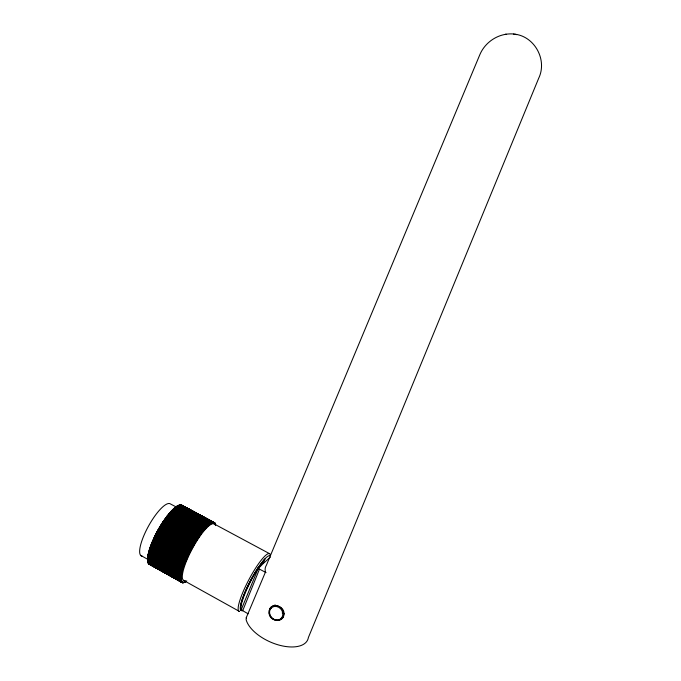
<?xml version="1.0" encoding="UTF-8"?>
<svg xmlns="http://www.w3.org/2000/svg" width="681" height="681" viewBox="0 0 681 681"><rect width="100%" height="100%" fill="white"/><g stroke="black" fill="none" stroke-linecap="round" stroke-linejoin="round"><path stroke-width="1.02" d="M178.15 510.461L174.43 508.052L207.901 526.107L203.253 523.663M201.789 523.655L207.373 526.592L173.681 508.716L173.306 509.473L178.89 512.41M181.146 571.87L148.211 554.13L181.708 572.551L148.356 553.449L181.972 571.512L148.56 552.58L182.21 570.627L148.79 551.704L182.423 569.895L183.01 568.907L149.088 550.64L182.712 568.967L149.318 549.865L183.078 567.809L149.607 548.912L183.41 566.83L149.931 547.941L183.691 566.03L188.799 554.504L154.783 536.185A33.701 8.93 -61.2 0 1 155.2 535.343L155.319 535.087A33.701 8.93 -61.2 0 1 155.745 534.253L155.872 533.989A33.701 8.93 -61.2 0 1 156.298 533.163L156.443 532.891A33.701 8.93 -61.2 0 1 156.868 532.074L157.022 531.793A33.701 8.93 -61.2 0 1 157.456 530.993L157.609 530.703A33.701 8.93 -61.2 0 1 158.043 529.92L158.213 529.614A33.701 8.93 -61.2 0 1 158.647 528.848L158.826 528.533A33.701 8.93 -61.2 0 1 159.26 527.784L159.448 527.46A33.701 8.93 -61.2 0 1 159.873 526.736L160.078 526.396A33.701 8.93 -61.2 0 1 160.503 525.689L194.621 543.685L202.002 532.287L168.292 514.521L167.773 515.44L201.542 533.291M188.799 554.504L194.621 543.685M147.556 559.203L147.556 559.348A33.701 8.93 -61.2 0 0 147.556 559.808L180.814 578.314L181.282 577.318L180.84 577.709L147.556 559.203A33.701 8.93 -61.2 0 1 147.573 558.718L180.891 577.071L181.325 576.705L180.84 577.709M174.974 508.077L174.991 507.592L208.454 525.17L208.412 525.655L208.973 524.736L175.545 507.158L174.974 508.077L176.83 509.056M175.545 507.158L175.502 507.685L176.081 506.766L209.476 524.336L209.399 524.855L209.952 523.978L176.532 506.46L176.021 507.328L180.661 509.763M180.891 577.071L181.384 576.058L179.52 575.045M176.021 507.328L176.081 506.766M208.973 524.736L208.914 525.238L209.476 524.336M176.6 506.409L176.524 507.005L177.111 506.094L210.429 523.655L210.318 524.217L210.88 523.374L177.596 505.813L177.009 506.724L177.111 506.094M154.8 536.296L154.664 536.432A33.701 8.93 -61.2 0 0 154.264 537.283L154.153 537.513A33.701 8.93 -61.2 0 0 147.624 557.909L180.967 576.398L181.478 575.377L175.86 572.338M153.412 560.174L147.692 557.211L181.069 575.692L181.589 574.67L176.124 571.708M209.952 523.978L209.867 524.515L210.429 523.655M177.596 505.813L177.477 506.477L178.073 505.566L211.314 523.127L211.178 523.715L211.731 522.923L178.482 505.379L177.937 506.272L178.073 505.566M150.62 557.901L147.786 556.488L181.197 574.951L181.725 573.93L147.905 555.73L151.65 557.645M160.665 525.621L160.716 525.34A33.701 8.93 -61.2 0 1 161.133 524.659L195.243 542.646M181.342 574.185L181.878 573.164L148.041 554.947L181.878 573.164M161.295 524.6L161.363 524.302A33.701 8.93 -61.2 0 1 161.772 523.646L195.864 541.625M210.88 523.374L210.761 523.944L211.314 523.127M514.138 34.05C499.701 32.526 485.502 41.32 479.875 54.599L266.356 565.324A33.378 15.501 23.6 0 0 265.462 572.049L246.411 617.352L246.113 619.684A33.514 17.161 23.9 0 0 278.376 644.916A33.514 17.161 23.9 0 0 308.365 637.569L538.731 78.17C547.652 59.511 534.168 35.582 513.61 34.059M181.512 573.385L181.708 572.551M161.933 523.595L162.01 523.272A33.701 8.93 -61.2 0 1 162.418 522.642L196.494 540.62M178.788 505.974L178.975 505.191L212.131 522.753L211.97 523.374L208.284 521.442M213.221 522.489L212.685 523.187L212.881 522.54L179.784 504.979L179.571 505.821L180.184 504.919L213.221 522.489L213.017 523.153L213.553 522.48L213.332 523.153L210.574 521.706M211.731 522.923L211.587 523.527L212.131 522.753M162.58 522.608L162.665 522.267A33.701 8.93 -61.2 0 1 163.065 521.663L197.132 539.624M179.188 505.872L179.401 505.064L212.515 522.625L212.336 523.263L212.881 522.54M163.227 521.637L163.329 521.271A33.701 8.93 -61.2 0 1 163.721 520.693L197.762 538.654M163.874 520.684L164.53 519.756L198.401 537.701M270.944 608.627L271.353 607.265M164.53 519.756L165.177 518.845L199.031 536.773M165.177 518.845L165.832 517.96L199.661 535.87M180.61 505.881L180.925 504.927L213.851 522.514L213.621 523.187L214.396 522.685L214.583 523.723L215 523.17L181.223 504.996M246.207 617.965L246.411 617.352M186.764 580.859L185.436 582.161L185.479 581.617L185.019 582.374L185.079 581.795L184.611 582.544L184.696 581.932L183.18 582.842L150.101 564.54L150.237 564.123L149.65 564.413A33.701 8.93 -61.2 0 1 149.471 564.336M165.832 517.96L166.99 516.164L200.921 534.125M181.197 506.111L181.555 505.106L188.092 508.69L181.555 505.106M149.837 564.472L182.797 582.8L183.07 582.059L182.244 582.613L149.088 564.115A33.701 8.93 -61.2 0 1 148.926 563.987L148.841 563.902A33.701 8.93 -61.2 0 1 148.688 563.749L181.836 582.315L182.321 581.676L182.244 582.613M201.372 533.129L167.645 515.33L166.99 516.164M266.075 572.61L259.495 569.129A1.549 0.732 22.4 0 0 258.073 568.771L263.155 563.604L264.841 559.161L257.384 569.461A30.577 5.303 -62.6 0 0 241.117 609.767L248.131 613.802M180.916 505.974L181.291 505.013L214.396 522.685M202.632 531.478L202.163 532.482L168.42 514.657L168.641 514.095L168.939 513.738L202.776 531.699L203.261 530.703L169.578 512.98L169.05 513.9L202.776 531.699M259.495 569.129L242.649 610.823L241.168 609.844L258.073 568.771M181.836 582.315L182.116 581.463L181.631 582.093L148.467 563.476A33.701 8.93 -61.2 0 1 148.279 563.161L181.291 581.523L181.767 580.936L181.631 582.093M182.338 505.694L215.187 523.417L214.941 524.208L215.349 523.698L205.168 518.215M203.874 529.954L203.381 530.95L169.68 513.176L169.944 512.555L203.977 530.235L204.487 529.239L170.837 511.559L170.31 512.478L203.977 530.235M215.349 523.698L215.213 524.847L215.639 524.489M148.22 563.051A33.701 8.93 -61.2 0 1 148.1 562.812L151.029 563.996M205.083 528.558L204.572 529.546L170.922 511.814L171.22 511.142L205.083 528.558L171.459 510.895M181.291 581.523L181.631 580.612L181.146 581.182L148.058 562.693A33.701 8.93 -61.2 0 1 147.956 562.421L149.956 563.11M171.535 511.176L172.072 510.256L205.722 528.26L191.727 520.888M181.146 581.182L181.512 580.246L181.035 580.799L147.913 562.302A33.701 8.93 -61.2 0 1 147.828 561.995L180.942 580.374L181.41 579.854L181.035 580.799M205.151 528.89L205.679 527.903M215.4 525.613L215.707 524.762M205.722 528.26L206.258 527.29L172.472 509.856L172.131 510.571L189.863 519.909M180.942 580.374L181.342 579.412L180.874 579.914L147.7 561.408A33.701 8.93 -61.2 0 1 147.649 561.042L180.831 579.42L181.291 578.944L180.874 579.914M202.555 525.706L206.283 527.673L206.82 526.702L173.085 509.269L172.727 510.001L187.641 517.858M147.794 561.876A33.701 8.93 -61.2 0 1 147.726 561.536L147.7 561.408M207.382 526.158L206.82 526.702M180.831 579.42L181.265 578.433L177.537 576.415M207.373 526.592L207.926 525.647M147.632 560.906A33.701 8.93 -61.2 0 1 147.59 560.514L150.527 561.757M174.43 508.052L173.859 508.554M153.293 562.719L147.564 559.944A33.701 8.93 -61.2 0 0 147.581 560.378L180.814 578.884L181.257 577.897L180.814 578.314M207.901 526.107L208.454 525.17M174.43 508.503L174.991 507.592M147.581 558.573A33.701 8.93 -61.2 0 1 147.615 558.054L152.416 560.352M147.803 557.135L180.993 576.254M147.888 556.42L181.095 575.539M147.998 555.67L181.223 574.798M148.135 554.896L181.376 574.015M181.75 572.38L182.27 571.538L148.475 553.261M211.97 523.374L212.515 522.625M148.296 554.096L181.546 573.215M181.972 571.512L182.491 570.687L148.679 552.41M182.21 570.627L182.423 569.895M182.772 568.771L183.3 567.98L149.428 549.703M213.332 523.153L213.851 522.514M183.078 567.809L183.606 567.035L149.726 548.758M149.156 550.631L182.482 569.716M182.797 582.8L183.359 582.11L183.18 582.842M150.944 564.149L150.101 564.54M183.41 566.83L183.947 566.073L150.041 547.788M180.925 504.927L180.286 505.821L180.567 504.902L213.766 522.497M215.187 523.417L214.77 523.953L215.06 523.238L188.058 508.69L190.399 510.256L188.663 509.362M149.088 564.115L149.19 564.183A33.701 8.93 -61.2 0 0 149.36 564.285M184.857 562.923L151.063 544.757L184.534 563.766M185.47 562.029L151.395 543.906L184.943 562.71M185.896 560.982L151.812 542.868L185.377 561.638M186.194 559.68L152.331 541.616L185.828 560.557M168.539 515.27L167.237 516.726A31.828 8.844 -60.7 0 0 166.121 518.156M186.679 558.582L152.782 540.544L186.288 559.467M187.173 557.475L153.259 539.463L186.773 558.36M187.684 556.351L153.753 538.373L187.275 557.254M180.814 578.884L181.265 578.433M263.155 563.604L270.314 557.143M283.449 616.952L280.947 618.433M148.833 551.542L181.827 569.316M505.328 34.271L506.298 34.246M189.318 509.482L215.239 523.502M242.334 610.304L241.074 609.98A30.568 5.712 -62.1 0 1 258.669 567.052L257.878 568.669A30.577 5.303 -62.6 0 1 264.841 559.161M515.168 34.254L516.632 34.663M168.641 514.095L202.487 531.665M167.977 514.904L201.857 532.482M167.322 515.738L201.218 533.325M166.658 516.607L200.58 534.193M165.985 517.492L199.942 535.087M165.321 518.403L199.295 536.007M164.657 519.339L198.639 536.951M163.993 520.293L197.992 537.913M163.329 521.271L197.345 538.901M162.665 522.267L196.69 539.905M162.01 523.272L196.043 540.927M161.363 524.302L195.404 541.974M171.22 511.142L204.938 528.72M170.59 511.831L204.343 529.409M169.944 512.555L203.73 530.133M169.297 513.312L203.117 530.882M160.716 525.34L194.766 543.029M160.078 526.396L194.128 544.102M159.448 527.46L193.498 545.183M158.826 528.533L192.868 546.281M176.217 506.979L170.565 504.017A29.819 8.189 -61 0 0 148.109 526.822A29.819 8.189 -61 0 0 142.295 556.241M173.085 509.269L206.684 526.847M172.472 509.856L206.113 527.434M171.85 510.486L205.534 528.056M158.213 529.614L192.255 547.379M157.609 530.703L191.642 548.494M204.717 520.327L206.564 521.297M185.802 510.844L187.65 511.814M198.741 517.637L200.589 518.607M187.641 512.844L189.488 513.814M197.822 518.19L202.453 520.625M185.292 512.197L187.147 513.168M189.003 514.138L193.642 516.581M198.273 519.016L206.615 523.391M180.142 510.12L181.997 511.099M186.637 513.534L188.492 514.513M190.348 515.483L194.996 517.926M199.635 520.361L207.986 524.753M174.847 507.711L208.318 525.289M181.478 511.491L183.334 512.47M185.189 513.448L189.837 515.892M191.693 516.862L196.341 519.305M198.197 520.284L200.052 521.254M201.908 522.233L206.556 524.676M174.268 508.196L207.782 525.775M173.681 508.716L207.237 526.294M157.022 531.793L191.046 549.61M156.443 532.891L190.459 550.733M155.872 533.989L189.88 551.857M176.532 506.46L209.876 524.038M175.962 506.851L209.339 524.438M175.409 507.26L208.837 524.847M180.005 511.44L188.373 515.84M193.021 518.284L201.389 522.685M174.804 509.456L186.9 515.823M188.765 516.802L199.933 522.676M183.547 514.862L205.9 526.626M189.505 518.837L200.691 524.728M155.319 535.087L189.309 552.981M154.783 536.185L188.756 554.113M177.52 505.855L210.761 523.442M177.017 506.145L210.301 523.74M166.334 517.024L200.291 534.985M154.264 537.283L188.211 555.236M178.482 505.379L211.621 522.974M178.005 505.6L211.195 523.187M165.679 517.909L199.431 535.802M165.023 518.811L198.784 536.739M164.368 519.748L198.137 537.701M213.553 522.48L180.567 504.902L179.937 505.804L180.184 504.919L213.127 522.497M179.784 504.979L212.778 522.557M179.401 505.064L212.412 522.659M178.975 505.191L212.021 522.795M163.721 520.693L197.481 538.688M163.065 521.663L196.835 539.692M160.035 526.651L194 544.732M159.414 527.698L193.387 545.796M158.801 528.754L192.783 546.86M158.196 529.809L192.187 547.941M157.6 530.882L191.591 549.031M157.022 531.963L191.012 550.12M162.418 522.642L196.188 540.714M161.772 523.646L195.541 541.753M156.443 533.044L190.442 551.218M155.881 534.125L189.888 552.317M155.336 535.215L189.335 553.406M154.281 537.386L188.279 555.602M153.778 538.467L187.769 556.692M185.734 560.769L151.931 542.723M185.292 561.851L151.514 543.761M185.121 506.987L214.796 522.957M197.754 514.232L203.313 517.22L198.699 514.768M214.089 523.902L269.574 553.679M161.133 524.659L194.894 542.808M153.293 539.539L187.275 557.773M152.816 540.612L186.798 558.854M152.365 541.667L186.339 559.927M282.198 612.943L284.037 613.93M151.114 544.791L185.062 563.059M160.503 525.689L194.255 543.872M159.873 526.736L193.625 544.962M184.67 564.081L150.688 545.779L184.134 564.804M184.057 565.009L150.263 546.962L183.768 565.826M205.194 518.275L210.761 521.288M212.617 522.284L215.4 523.791M159.26 527.784L192.995 546.051M158.647 528.848L192.382 547.158M153.472 558.633L178.081 571.955M152.442 558.888L155.174 560.369M156.996 561.348L174.302 570.721M156.221 561.697L166.513 567.273M168.377 568.286L173.995 571.325M154.281 561.365L158.026 563.391M159.89 564.404L170.173 569.98M172.038 570.993L177.647 574.032M149.573 559.493L152.374 561.008M154.238 562.021L157.975 564.047M159.839 565.06L177.588 574.679M149.556 560.114L152.357 561.629M156.085 563.655L157.949 564.668M160.75 566.183L164.487 568.209M167.279 569.725L172.88 572.764M174.745 573.777L176.617 574.781M157.022 564.745L159.814 566.26M162.614 567.775L165.415 569.299M167.279 570.303L172.872 573.342M174.736 574.355L178.465 576.373M152.391 562.77L156.111 564.787M158.911 566.303L164.496 569.342M166.36 570.346L168.224 571.359M170.088 572.372L171.952 573.385M173.808 574.389L175.672 575.402M157.098 565.809L158.954 566.822M161.746 568.337L165.466 570.355M169.194 572.38L171.05 573.385M176.634 576.415L178.499 577.428M158.043 529.92L191.77 548.265M154.374 564.779L157.166 566.294M160.886 568.312L162.742 569.325M165.534 570.831L169.254 572.857M172.046 574.372L175.766 576.39M153.548 564.719L156.332 566.234M159.116 567.75L162.836 569.767M164.691 570.772L167.483 572.287M153.668 565.128L156.451 566.643M159.235 568.15L162.018 569.665M165.73 571.682L167.586 572.687M153.812 565.502L156.596 567.018M160.307 569.027L162.155 570.031M171.433 575.07L173.28 576.075M149.352 563.323L151.199 564.328M151.608 564.889L157.158 567.903M164.351 571.665L166.198 572.67M168.054 573.674L169.901 574.679M150.254 564.294L159.482 569.307M162.521 570.95L165.696 572.644M157.456 530.993L191.165 549.38M156.868 532.074L190.578 550.503M156.298 533.163L189.99 551.627M155.745 534.253L189.42 552.759M155.2 535.343L188.867 553.883M154.664 536.432L188.322 555.015M154.153 537.513L187.794 556.13M151.727 565.085L154.476 566.601M156.307 567.613L158.137 568.626M163.627 571.665L165.457 572.67M167.288 573.683L172.778 576.722M181.018 581.276L182.849 582.281M151.361 565.085L178.848 580.297M180.678 581.31L182.508 582.323M152.833 565.579L154.664 566.592M156.485 567.596L158.307 568.609M151.557 565.094L154.298 566.609M156.119 567.622L157.949 568.635M159.771 569.648L165.253 572.695M167.075 573.708L178.941 580.289M180.771 581.31L182.593 582.323M183.376 580.263L239.44 611.427A32.603 6.138 -62.1 0 1 250.123 577.377A32.603 6.138 -62.1 0 1 270.4 554.998M149.65 564.413L182.874 582.817M181.444 581.829L148.398 563.374A33.701 8.93 -61.2 0 0 148.611 563.655M148.688 563.749L181.784 582.264M140.609 555.33L147.709 559.322M148.1 562.812L181.257 581.446M148.279 563.161L181.41 581.761M147.726 561.536L180.925 580.272M147.828 561.995L181.01 580.706M147.956 562.421L181.12 581.097M147.556 559.348L180.823 578.186M147.564 559.944L180.814 578.765M147.59 560.514L180.823 579.301M147.649 561.042L180.865 579.812M147.615 558.054L180.908 576.935M147.573 558.718L180.848 577.573M185.334 580.595A32.118 7.431 -61.7 0 1 191.744 549.78A32.118 7.431 -61.7 0 1 214.787 524.574M275.064 606.618A7.712 6.759 50 0 1 275.039 604.719M241.483 610.755A31.045 5.797 -62.1 0 1 250.072 581.378A31.045 5.797 -62.1 0 1 270.161 555.756M167.424 516.828A31.82 8.427 -61.2 0 1 168.684 515.228M149.846 550.18A31.828 8.844 -60.7 0 1 150.935 546.528M154.391 537.888A31.828 8.844 -60.7 0 1 156.136 534.279M156.604 533.376A31.828 8.844 -60.7 0 1 157.558 531.563M158.554 529.758A31.828 8.844 -60.7 0 1 159.575 527.988M160.622 526.243A31.828 8.844 -60.7 0 1 161.703 524.523M163.338 522.038A31.828 8.844 -60.7 0 1 164.444 520.446M153.157 540.731A29.887 8.402 -60.8 0 1 154.298 538.135M284.028 613.624C284.156 623.915 267.914 621.574 269.182 611.93C269.089 601.723 284.266 605.051 284.028 613.624M193.123 511.746L191.276 510.75L193.132 511.754M269.216 613.062A7.831 6.844 50.1 0 0 280.912 619.387A7.831 6.844 50.1 0 0 279.116 606.49A7.831 6.844 50.1 0 0 269.216 613.062M269.582 613.3A7.202 6.291 50.1 0 0 280.325 619.114A7.202 6.291 50.1 0 0 278.674 607.265A7.202 6.291 50.1 0 0 269.582 613.3"/></g></svg>
